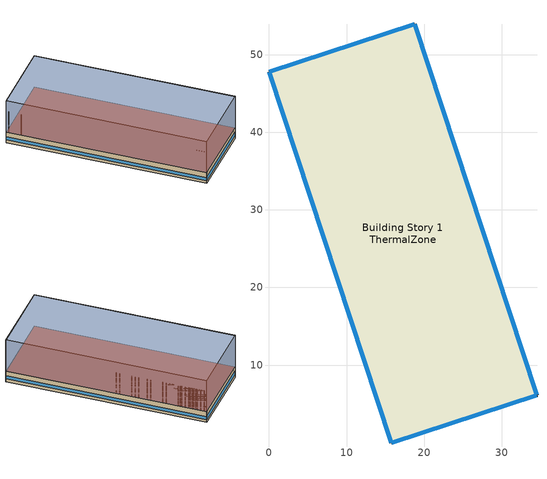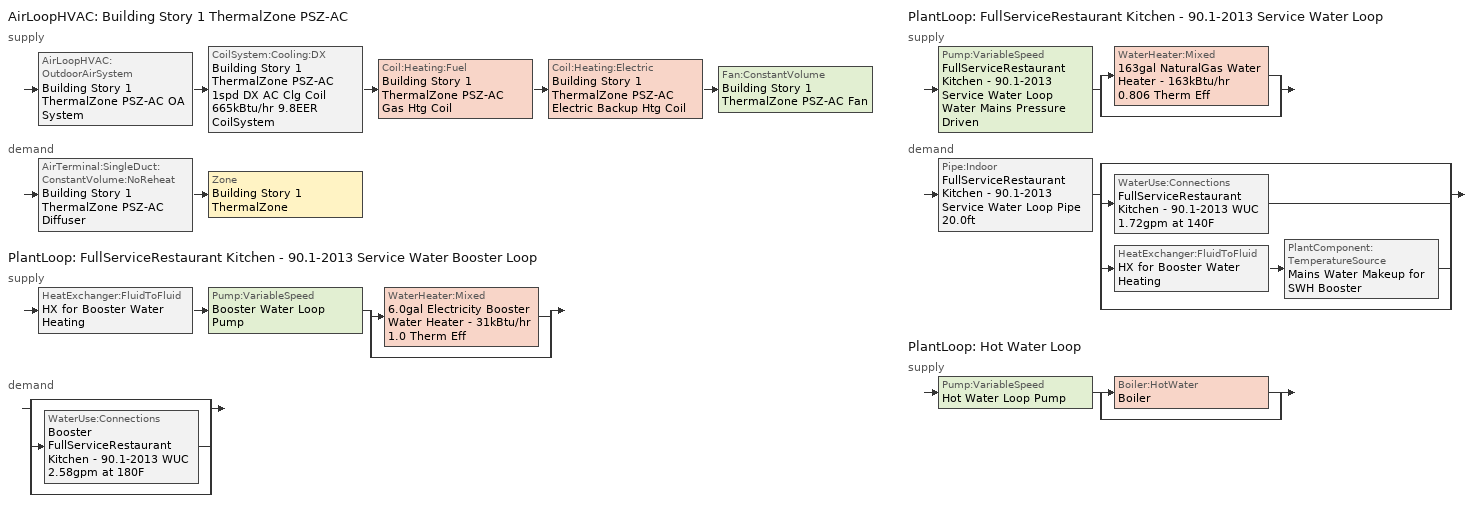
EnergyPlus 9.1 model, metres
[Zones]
Building Story 1 ThermalZone
 floor ground (Typical Insulated Carpeted 8in Slab Floor): 34.51,6.14 15.76,0 0,47.76 18.76,53.9 z0
 wall outside (Typical Insulated Steel Framed Exterior Wall R-20.41): 15.76,0 34.51,6.14 18.76,53.9 0,47.76 15.76,0 z0:3
 window (U 0.48 SHGC 0.40 Dbl Ref-D Clr 6mm/13mm): 15.78,0.01 34.49,6.13 / 0.01,47.73 15.75,0.02 / 18.73,53.89 0.02,47.77 / 34.5,6.17 18.76,53.88 z0.76:1.66
 roof outside (Typical Wood Joist Attic Floor R-47.62): 18.76,53.9 0,47.76 15.76,0 34.51,6.14 z3
shading: 15.76,0 34.51,6.14 / 34.51,6.14 18.76,53.9 / 18.76,53.9 0,47.76 / 0,47.76 15.76,0 z0:12; 0,47.76 15.76,0 / 18.76,53.9 0,47.76 / 34.51,6.14 18.76,53.9 / 15.76,0 34.51,6.14 / 15.76,0 34.51,6.14 / 18.76,53.9 0,47.76 / 34.51,6.14 18.76,53.9 / 0,47.76 15.76,0 / 15.76,0 34.51,6.14 / 34.51,6.14 18.76,53.9 / 18.76,53.9 0,47.76 / 0,47.76 15.76,0 z0:9; 15.76,0 34.51,6.14 / 34.51,6.14 18.76,53.9 / 18.76,53.9 0,47.76 / 0,47.76 15.76,0 z0:3; 18.76,53.9 0,47.76 15.76,0 34.51,6.14 z12; 34.51,6.14 15.76,0 0,47.76 18.76,53.9 z0; 34.51,6.14 15.76,0 0,47.76 18.76,53.9 z0; 18.76,53.9 0,47.76 15.76,0 34.51,6.14 z9; 34.51,6.14 15.76,0 0,47.76 18.76,53.9 z0; 18.76,53.9 0,47.76 15.76,0 34.51,6.14 z9; 34.51,6.14 15.76,0 0,47.76 18.76,53.9 z0; 18.76,53.9 0,47.76 15.76,0 34.51,6.14 z3; 34.51,6.14 15.76,0 0,47.76 18.76,53.9 z0; 18.76,53.9 0,47.76 15.76,0 34.51,6.14 z9
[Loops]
AirLoopHVAC 'Building Story 1 ThermalZone PSZ-AC'
 supply: AirLoopHVAC:OutdoorAirSystem 'Building Story 1 ThermalZone PSZ-AC OA System' > CoilSystem:Cooling:DX 'Building Story 1 ThermalZone PSZ-AC 1spd DX AC Clg Coil 665kBtu/hr 9.8EER CoilSystem' > Coil:Heating:Fuel 'Building Story 1 ThermalZone PSZ-AC Gas Htg Coil' > Coil:Heating:Electric 'Building Story 1 ThermalZone PSZ-AC Electric Backup Htg Coil' > Fan:ConstantVolume 'Building Story 1 ThermalZone PSZ-AC Fan'
 demand: AirTerminal:SingleDuct:ConstantVolume:NoReheat 'Building Story 1 ThermalZone PSZ-AC Diffuser' > Zone 'Building Story 1 ThermalZone'
PlantLoop 'FullServiceRestaurant Kitchen - 90.1-2013 Service Water Booster Loop'
 supply: HeatExchanger:FluidToFluid 'HX for Booster Water Heating' > Pump:VariableSpeed 'Booster Water Loop Pump' > split
  | WaterHeater:Mixed '6.0gal Electricity Booster Water Heater - 31kBtu/hr 1.0 Therm Eff'
  | bypass
 demand: split
  | bypass
  | WaterUse:Connections 'Booster FullServiceRestaurant Kitchen - 90.1-2013 WUC 2.58gpm at 180F'
  | bypass
PlantLoop 'FullServiceRestaurant Kitchen - 90.1-2013 Service Water Loop'
 supply: Pump:VariableSpeed 'FullServiceRestaurant Kitchen - 90.1-2013 Service Water Loop Water Mains Pressure Driven' > split
  | WaterHeater:Mixed '163gal NaturalGas Water Heater - 163kBtu/hr 0.806 Therm Eff'
  | bypass
 demand: Pipe:Indoor 'FullServiceRestaurant Kitchen - 90.1-2013 Service Water Loop Pipe 20.0ft' > split
  | bypass
  | WaterUse:Connections 'FullServiceRestaurant Kitchen - 90.1-2013 WUC 1.72gpm at 140F'
  | HeatExchanger:FluidToFluid 'HX for Booster Water Heating' > PlantComponent:TemperatureSource 'Mains Water Makeup for SWH Booster'
  | bypass
PlantLoop 'Hot Water Loop'
 supply: Pump:VariableSpeed 'Hot Water Loop Pump' > split
  | Boiler:HotWater 'Boiler'
  | bypass
[Building]
Restaurant 15: Terrain=City
[Site:Location]
Buffalo Niagara Intl Ap_NY_USA: Latitude {deg}=42.814; Longitude {deg}=-78.8487; Time Zone {hr}=-5; Elevation {m}=215
[Site:GroundTemperature:BuildingSurface]
20.26, 20.16, 20.19, 20.28, 20.39, 22.7, 23.12, 23.23, 23.27, 20.97, 20.62, 20.41
[Site:WaterMainsTemperature]
Calculation Method=Correlation; Annual Average Outdoor Air Temperature {C}=8.96667; Maximum Difference In Monthly Average Outdoor Air Temperatures {deltaC}=26.2
[SizingPeriod:DesignDay] Day of Month=21; Dry-Bulb Temperature Range Modifier Type=DefaultMultipliers; Humidity Condition Type=Wetbulb; Barometric Pressure {Pa}=98769; Rain Indicator=No; Snow Indicator=No; Daylight Saving Time Indicator=No
Name | Month | Day Type | Maximum Dry-Bulb Temperature {C} | Daily Dry-Bulb Temperature Range {deltaC} | Wetbulb or DewPoint at Maximum Dry-Bulb {C} | Wind Speed {m/s} | Wind Direction {deg} | Solar Model Indicator | ASHRAE Clear Sky Optical Depth for Beam Irradiance (taub) | ASHRAE Clear Sky Optical Depth for Diffuse Irradiance (taud) | Sky Clearness
Buffalo Niagara Intl Ap Ann Clg .4% Condns DB=>MWB 1 | 7 | SummerDesignDay | 30.3 | 9.3 | 21.8 | 5.7 | 240 | ASHRAETau | 0.462 | 2.001
Buffalo Niagara Intl Ap Ann Clg .4% Condns WB=>MDB 1 | 7 | SummerDesignDay | 27.8 | 9.3 | 23.8 | 5.7 | 240 | ASHRAETau | 0.462 | 2.001
Buffalo Niagara Intl Ap Ann Htg 99.6% Condns DB 1 | 1 | WinterDesignDay | -16.3 | 0 | -16.3 | 5.1 | 270 | ASHRAEClearSky |  |  | 0
[Material] Thermal Absorptance=0.9; Solar Absorptance=0.7; Visible Absorptance=0.7
Name | Roughness | Thickness {m} | Conductivity {W/m-K} | Density {kg/m3} | Specific Heat {J/kg-K}
25mm Stucco | Smooth | 0.0254 | 0.72 | 1856 | 840
5/8 in. Gypsum Board | MediumSmooth | 0.0159 | 0.16 | 800 | 1090
8 in. Normalweight Concrete Floor | MediumRough | 0.2032 | 2.31 | 2322 | 832
Copper pipe 0.75in type L | Smooth | 0.001143 | 386 | 8906.27 | 385.1856
Std Wood 6inch 1; Std Wood 6inch 2 | MediumSmooth | 0.15 | 0.12 | 540 | 1210
[Material:NoMass] Roughness=Smooth; Thermal Absorptance=0.9; Solar Absorptance=0.7
Name | Thermal Resistance {m2-K/W} | Visible Absorptance
Typical Carpet Pad | 0.21648 | 0.8
Typical Insulation R-18.23 | 3.21036 | 0.7
Typical Insulation R-45.98 | 8.09839 | 0.7
[WindowMaterial:Gas]
AIR 13MM: Gas Type=Air; Thickness {m}=0.0127
[WindowMaterial:Glazing] Optical Data Type=SpectralAverage; Thickness {m}=0.006; Infrared Transmittance at Normal Incidence=0; Front Side Infrared Hemispherical Emissivity=0.84; Conductivity {W/m-K}=0.9; Dirt Correction Factor for Solar and Visible Transmittance=1; Solar Diffusing=No
Name | Solar Transmittance at Normal Incidence | Front Side Solar Reflectance at Normal Incidence | Back Side Solar Reflectance at Normal Incidence | Visible Transmittance at Normal Incidence | Front Side Visible Reflectance at Normal Incidence | Back Side Visible Reflectance at Normal Incidence | Back Side Infrared Hemispherical Emissivity
CLEAR 6MM | 0.775 | 0.071 | 0.071 | 0.881 | 0.08 | 0.08 | 0.84
REF D CLEAR 6MM | 0.429 | 0.308 | 0.379 | 0.334 | 0.453 | 0.505 | 0.82
[Construction]
InteriorFurnishings 1: Std Wood 6inch 1
InteriorFurnishings 2: Std Wood 6inch 2
Typical Insulated Carpeted 8in Slab Floor: 8 in. Normalweight Concrete Floor, Typical Carpet Pad
Typical Insulated Steel Framed Exterior Wall R-20.41: 25mm Stucco, 5/8 in. Gypsum Board, Typical Insulation R-18.23, 5/8 in. Gypsum Board
Typical Wood Joist Attic Floor R-47.62: 5/8 in. Gypsum Board, Typical Insulation R-45.98
U 0.48 SHGC 0.40 Dbl Ref-D Clr 6mm/13mm: REF D CLEAR 6MM, AIR 13MM, CLEAR 6MM
Uninsulated copper pipe 0.75in type L: Copper pipe 0.75in type L
[Zone]
Building Story 1 ThermalZone
[InternalMass] Zone=Building Story 1 ThermalZone
Name | Construction | Surface Area {m2}
Building Story 1 Space Mass | InteriorFurnishings 2 | 1985.06
Building Story 1 Space FullServiceRestaurant Dining A  - Story Ground Mass; Building Story 1 Space FullServiceRestaurant Dining C  - Story Ground Mass | InteriorFurnishings 1 | 167.65
Building Story 1 Space FullServiceRestaurant Dining A end_a - Story Ground Mass; Building Story 1 Space FullServiceRestaurant Dining C end_a - Story Ground Mass; Building Story 1 Space FullServiceRestaurant Kitchen A end_b - Story Ground Mass; Building Story 1 Space FullServiceRestaurant Kitchen C end_b - Story Ground Mass | InteriorFurnishings 1 | 41.7848
Building Story 1 Space FullServiceRestaurant Dining B  - Story Ground Mass | InteriorFurnishings 1 | 820.231
Building Story 1 Space FullServiceRestaurant Dining B end_a - Story Ground Mass; Building Story 1 Space FullServiceRestaurant Kitchen B end_b - Story Ground Mass | InteriorFurnishings 1 | 204.433
Building Story 1 Space FullServiceRestaurant Kitchen A  - Story Ground Mass; Building Story 1 Space FullServiceRestaurant Kitchen C  - Story Ground Mass | InteriorFurnishings 1 | 36.7822
Building Story 1 Space FullServiceRestaurant Kitchen B  - Story Ground Mass | InteriorFurnishings 1 | 179.957
[Daylighting:Controls]
Building Story 1 ThermalZone DaylightingControls: Zone=Building Story 1 ThermalZone; Lighting Control Type=Stepped; Minimum Input Power Fraction for Continuous or ContinuousOff Dimming Control=0.3; Minimum Light Output Fraction for Continuous or ContinuousOff Dimming Control=0.2; Number of Stepped Control Steps=3; Probability Lighting will be Reset When Needed in Manual Stepped Control=1; Glare Calculation Daylighting Reference Point=Building Story 1 Space Daylt Sensor 1; Glare Calculation Azimuth Angle of View Direction Clockwise from Zone y-Axis {deg}=-0; Maximum Allowable Discomfort Glare Index=22; Daylighting Reference Point Name 1=Building Story 1 Space Daylt Sensor 1; Fraction of Zone Controlled by Reference Point 1=0.224; Illuminance Setpoint at Reference Point 1 {lux}=300; Daylighting Reference Point Name 2=Building Story 1 Space Daylt Sensor 2; Fraction of Zone Controlled by Reference Point 2=0.579; Illuminance Setpoint at Reference Point 2 {lux}=300
[ZoneControl:Thermostat]
Building Story 1 ThermalZone Thermostat: Zone or ZoneList=Building Story 1 ThermalZone; Control Type Schedule=Building Story 1 ThermalZone Thermostat Schedule; Control Object Type 1=ThermostatSetpoint:DualSetpoint; Control Name 1=Story Ground Blended Space Type Thermostat
[ThermostatSetpoint:DualSetpoint]
Story Ground Blended Space Type Thermostat: Heating Setpoint Temperature Schedule=RestaurantSitDown HTGSETP_SCH_NO_OPTIMUM; Cooling Setpoint Temperature Schedule=RestaurantSitDown CLGSETP_SCH_NO_OPTIMUM
[AirTerminal:SingleDuct:ConstantVolume:NoReheat]
Building Story 1 ThermalZone PSZ-AC Diffuser: Availability Schedule=Always On Discrete; Maximum Air Flow Rate {m3/s}=AutoSize
[Zone equipment]
Building Story 1 ThermalZone: Building Story 1 ThermalZone PSZ-AC Diffuser
[Sizing:Zone]
Building Story 1 ThermalZone: Zone Cooling Design Supply Air Temperature Input Method=SupplyAirTemperature; Zone Cooling Design Supply Air Temperature {C}=12.7778; Zone Cooling Design Supply Air Temperature Difference {deltaC}=11.11; Zone Heating Design Supply Air Temperature Input Method=SupplyAirTemperature; Zone Heating Design Supply Air Temperature {C}=50; Zone Heating Design Supply Air Temperature Difference {deltaC}=11.11; Zone Cooling Design Supply Air Humidity Ratio {kgWater/kgDryAir}=0.0085; Zone Heating Design Supply Air Humidity Ratio {kgWater/kgDryAir}=0.008; Design Specification Outdoor Air Object=Blended OA; Cooling Design Air Flow Method=DesignDay; Cooling Design Air Flow Rate {m3/s}=0; Cooling Minimum Air Flow per Zone Floor Area {m3/s-m2}=0.000762; Cooling Minimum Air Flow {m3/s}=0; Cooling Minimum Air Flow Fraction=0; Heating Design Air Flow Method=DesignDay; Heating Design Air Flow Rate {m3/s}=0; Heating Maximum Air Flow per Zone Floor Area {m3/s-m2}=0.002032; Heating Maximum Air Flow {m3/s}=0.141576; Heating Maximum Air Flow Fraction=0.3; Design Specification Zone Air Distribution Object=Building Story 1 ThermalZone Design Spec Zone Air Dist; Account for Dedicated Outdoor Air System=No
[DesignSpecification:ZoneAirDistribution]
Building Story 1 ThermalZone Design Spec Zone Air Dist: Zone Air Distribution Effectiveness in Cooling Mode=1; Zone Air Distribution Effectiveness in Heating Mode=1
[Controller:MechanicalVentilation]
Controller Mechanical Ventilation 1: Availability Schedule=Building Story 1 ThermalZone PSZ-AC Occ Sch; Demand Controlled Ventilation=Yes; System Outdoor Air Method=ZoneSum; Zone Name 1=Building Story 1 ThermalZone; Design Specification Outdoor Air Object Name 1=Blended OA; Design Specification Zone Air Distribution Object Name 1=Building Story 1 ThermalZone Design Spec Zone Air Dist
[DesignSpecification:OutdoorAir]
Blended OA: Outdoor Air Method=Sum; Outdoor Air Flow per Person {m3/s-person}=0; Outdoor Air Flow per Zone Floor Area {m3/s-m2}=0.00290581; Outdoor Air Flow per Zone {m3/s}=0; Outdoor Air Flow Air Changes per Hour {1/hr}=0
[AirLoopHVAC]
Building Story 1 ThermalZone PSZ-AC: Design Supply Air Flow Rate {m3/s}=AutoSize
[Sizing:System]
Building Story 1 ThermalZone PSZ-AC: Type of Load to Size On=Sensible; Design Outdoor Air Flow Rate {m3/s}=Autosize; Central Heating Maximum System Air Flow Ratio=1; Preheat Design Temperature {C}=7.22222; Preheat Design Humidity Ratio {kgWater/kgDryAir}=0.008; Precool Design Temperature {C}=12.7778; Precool Design Humidity Ratio {kgWater/kgDryAir}=0.008; Central Cooling Design Supply Air Temperature {C}=12.7778; Central Heating Design Supply Air Temperature {C}=50; Type of Zone Sum to Use=Coincident; 100% Outdoor Air in Cooling=No; 100% Outdoor Air in Heating=No; Central Cooling Design Supply Air Humidity Ratio {kgWater/kgDryAir}=0.0085; Central Heating Design Supply Air Humidity Ratio {kgWater/kgDryAir}=0.008; Cooling Supply Air Flow Rate Method=DesignDay; Cooling Supply Air Flow Rate {m3/s}=0; Cooling Supply Air Flow Rate Per Floor Area {m3/s-m2}=0.00996765; Cooling Fraction of Autosized Cooling Supply Air Flow Rate=1; Cooling Supply Air Flow Rate Per Unit Cooling Capacity {m3/s-W}=3.94755e-05; Heating Supply Air Flow Rate Method=DesignDay; Heating Supply Air Flow Rate {m3/s}=0; Heating Supply Air Flow Rate Per Floor Area {m3/s-m2}=0.00996765; Heating Fraction of Autosized Heating Supply Air Flow Rate=1; Heating Fraction of Autosized Cooling Supply Air Flow Rate=1; Heating Supply Air Flow Rate Per Unit Heating Capacity {m3/s-W}=3.15882e-05; System Outdoor Air Method=ZoneSum; Zone Maximum Outdoor Air Fraction=1; Cooling Design Capacity Method=CoolingDesignCapacity; Cooling Design Capacity {W}=Autosize; Cooling Design Capacity Per Floor Area {W/m2}=234.7; Fraction of Autosized Cooling Design Capacity=1; Heating Design Capacity Method=HeatingDesignCapacity; Heating Design Capacity {W}=Autosize; Heating Design Capacity Per Floor Area {W/m2}=157; Fraction of Autosized Heating Design Capacity=1; Central Cooling Capacity Control Method=OnOff
[AvailabilityManager:NightCycle]
Availability Manager Night Cycle 1: Applicability Schedule=Always On Discrete; Fan Schedule=Building Story 1 ThermalZone PSZ-AC Occ Sch; Control Type=CycleOnAny; Thermostat Tolerance {deltaC}=1; Cycling Run Time Control Type=FixedRunTime; Cycling Run Time {s}=1800
[Controller:OutdoorAir]
Building Story 1 ThermalZone PSZ-AC OA System Controller: Minimum Outdoor Air Flow Rate {m3/s}=0; Maximum Outdoor Air Flow Rate {m3/s}=Autosize; Economizer Control Type=NoEconomizer; Economizer Control Action Type=ModulateFlow; Economizer Maximum Limit Dry-Bulb Temperature {C}=28; Economizer Maximum Limit Enthalpy {J/kg}=64000; Lockout Type=NoLockout; Minimum Limit Type=FixedMinimum; Minimum Outdoor Air Schedule=Building Story 1 ThermalZone PSZ-AC Occ Sch; Mechanical Ventilation Controller=Controller Mechanical Ventilation 1; High Humidity Control=No; Control High Indoor Humidity Based on Outdoor Humidity Ratio=Yes; Heat Recovery Bypass Control Type=BypassWhenWithinEconomizerLimits
[AvailabilityManager:Scheduled]
Building Story 1 ThermalZone PSZ-AC OA System Availability Manager: Schedule=Always On Discrete
[SetpointManager:MixedAir] Control Variable=Temperature
Name | Setpoint Node or NodeList
Building Story 1 ThermalZone PSZ-AC Mixed Air Node OS Default SPM | Building Story 1 ThermalZone PSZ-AC Mixed Air Node
Building Story 1 ThermalZone PSZ-AC 1spd DX AC Clg Coil Outlet Air Node OS Default SPM | Building Story 1 ThermalZone PSZ-AC 1spd DX AC Clg Coil Outlet Air Node
Building Story 1 ThermalZone PSZ-AC Gas Htg Coil Outlet Air Node OS Default SPM | Building Story 1 ThermalZone PSZ-AC Gas Htg Coil Outlet Air Node
Building Story 1 ThermalZone PSZ-AC Electric Backup Htg Coil Outlet Air Node OS Default SPM | Building Story 1 ThermalZone PSZ-AC Electric Backup Htg Coil Outlet Air Node
[CoilSystem:Cooling:DX]
Building Story 1 ThermalZone PSZ-AC 1spd DX AC Clg Coil 665kBtu/hr 9.8EER CoilSystem: Availability Schedule=Always On Discrete; Cooling Coil=Building Story 1 ThermalZone PSZ-AC 1spd DX AC Clg Coil 665kBtu/hr 9.8EER
[Coil:Cooling:DX:SingleSpeed]
Building Story 1 ThermalZone PSZ-AC 1spd DX AC Clg Coil 665kBtu/hr 9.8EER: Availability Schedule=Always On Discrete; Gross Rated Total Cooling Capacity {W}=Autosize; Gross Rated Sensible Heat Ratio=Autosize; Gross Rated Cooling COP {W/W}=3.39929; Rated Air Flow Rate {m3/s}=Autosize; Rated Evaporator Fan Power Per Volume Flow Rate {W/(m3/s)}=773.3; Total Cooling Capacity Function of Temperature Curve=PSZ-AC_Unitary_PackagecoolCapFT; Total Cooling Capacity Function of Flow Fraction Curve=PSZ-AC_Unitary_PackagecoolFFF; Energy Input Ratio Function of Temperature Curve=PSZ-AC DX Unitary Package EIRFT; Energy Input Ratio Function of Flow Fraction Curve=PSZ-AC_Unitary_PackagecoolEIRFFF; Part Load Fraction Correlation Curve=PSZ-AC_Unitary_PackagecoolPLR; Condenser Type=AirCooled; Evaporative Condenser Effectiveness=0; Evaporative Condenser Air Flow Rate {m3/s}=Autosize; Evaporative Condenser Pump Rated Power Consumption {W}=Autosize; Crankcase Heater Capacity {W}=0; Maximum Outdoor Dry-Bulb Temperature for Crankcase Heater Operation {C}=0; Basin Heater Capacity {W/K}=0; Basin Heater Setpoint Temperature {C}=10
[Coil:Heating:Fuel]
Building Story 1 ThermalZone PSZ-AC Gas Htg Coil: Availability Schedule=Always On Discrete; Fuel Type=NaturalGas; Burner Efficiency=0.8; Nominal Capacity {W}=AutoSize; Parasitic Electric Load {W}=0; Parasitic Fuel Load {W}=0
[Coil:Heating:Electric]
Building Story 1 ThermalZone PSZ-AC Electric Backup Htg Coil: Availability Schedule=Always On Discrete; Efficiency=1; Nominal Capacity {W}=Autosize
[Fan:ConstantVolume]
Building Story 1 ThermalZone PSZ-AC Fan: Availability Schedule=Building Story 1 ThermalZone PSZ-AC Occ Sch; Fan Total Efficiency=0.6045; Pressure Rise {Pa}=1018.77; Maximum Flow Rate {m3/s}=AutoSize; Motor Efficiency=0.93; Motor In Airstream Fraction=1
[SetpointManager:SingleZone:Reheat]
Building Story 1 ThermalZone Setpoint Manager SZ Reheat: Control Variable=Temperature; Minimum Supply Air Temperature {C}=12.7778; Maximum Supply Air Temperature {C}=50; Control Zone=Building Story 1 ThermalZone; Setpoint Node or NodeList=Building Story 1 ThermalZone PSZ-AC Supply Outlet Node
[PlantLoop] Fluid Type=Water; Maximum Loop Flow Rate {m3/s}=Autosize; Minimum Loop Flow Rate {m3/s}=0; Plant Loop Volume {m3}=Autocalculate; Load Distribution Scheme=Optimal; Plant Loop Demand Calculation Scheme=SingleSetpoint
Name | Plant Equipment Operation Scheme | Maximum Loop Temperature {C} | Minimum Loop Temperature {C}
FullServiceRestaurant Kitchen - 90.1-2013 Service Water Booster Loop | FullServiceRestaurant Kitchen - 90.1-2013 Service Water Booster Loop Operation Schemes | 100 | 0
FullServiceRestaurant Kitchen - 90.1-2013 Service Water Loop | FullServiceRestaurant Kitchen - 90.1-2013 Service Water Loop Operation Schemes | 60 | 10
Hot Water Loop | Hot Water Loop Operation Schemes | 100 | 10
[Sizing:Plant] Loop Type=Heating; Sizing Option=NonCoincident; Zone Timesteps in Averaging Window=1; Coincident Sizing Factor Mode=None
Name | Design Loop Exit Temperature {C} | Loop Design Temperature Difference {deltaC}
FullServiceRestaurant Kitchen - 90.1-2013 Service Water Booster Loop | 82.2222 | 5
FullServiceRestaurant Kitchen - 90.1-2013 Service Water Loop | 60 | 5
Hot Water Loop | 82.2222 | 11.1111
[HeatExchanger:FluidToFluid]
HX for Booster Water Heating: Loop Demand Side Design Flow Rate {m3/s}=Autosize; Loop Supply Side Design Flow Rate {m3/s}=Autosize; Heat Exchange Model Type=Ideal; Heat Exchanger U-Factor Times Area Value {W/K}=Autosize; Control Type=UncontrolledOn; Minimum Temperature Difference to Activate Heat Exchanger {deltaC}=0.01; Heat Transfer Metering End Use Type=LoopToLoop; Component Override Cooling Control Temperature Mode=Loop; Sizing Factor=1; Operation Minimum Temperature Limit {C}=0; Operation Maximum Temperature Limit {C}=100
[Pump:VariableSpeed] Design Maximum Flow Rate {m3/s}=Autosize; Fraction of Motor Inefficiencies to Fluid Stream=0; Coefficient 1 of the Part Load Performance Curve=0; Coefficient 2 of the Part Load Performance Curve=1; Coefficient 3 of the Part Load Performance Curve=0; Coefficient 4 of the Part Load Performance Curve=0; Design Minimum Flow Rate {m3/s}=0; Skin Loss Radiative Fraction=0.5; Design Power Sizing Method=PowerPerFlowPerPressure; Design Electric Power per Unit Flow Rate {W/(m3/s)}=348701.1; Design Shaft Power per Unit Flow Rate per Unit Head=1.28205; Design Minimum Flow Rate Fraction=0
Name | Design Pump Head {Pa} | Design Power Consumption {W} | Motor Efficiency | Pump Control Type
Booster Water Loop Pump | 0 | 0 | 1 | Continuous
FullServiceRestaurant Kitchen - 90.1-2013 Service Water Loop Water Mains Pressure Driven | 0.001 | Autosize | 0.7 | Continuous
Hot Water Loop Pump | 179344 | Autosize | 1 | Intermittent
[WaterHeater:Mixed] Deadband Temperature Difference {deltaC}=2; Heater Control Type=Cycle; Heater Ignition Minimum Flow Rate {m3/s}=0; Heater Ignition Delay {s}=0; Off Cycle Parasitic Fuel Consumption Rate {W}=0; Off Cycle Parasitic Heat Fraction to Tank=0; On Cycle Parasitic Fuel Consumption Rate {W}=0; On Cycle Parasitic Heat Fraction to Tank=0; Ambient Temperature Indicator=Schedule; Off Cycle Loss Fraction to Zone=1; On Cycle Loss Fraction to Zone=1; Use Side Effectiveness=1; Source Side Effectiveness=1; Use Side Design Flow Rate {m3/s}=Autosize; Source Side Design Flow Rate {m3/s}=Autosize; Indirect Water Heating Recovery Time {hr}=1.5; Source Side Flow Control Mode=IndirectHeatPrimarySetpoint
Name | Tank Volume {m3} | Setpoint Temperature Schedule | Maximum Temperature Limit {C} | Heater Maximum Capacity {W} | Heater Fuel Type | Heater Thermal Efficiency | Off Cycle Parasitic Fuel Type | On Cycle Parasitic Fuel Type | Ambient Temperature Schedule | Off Cycle Loss Coefficient to Ambient Temperature {W/K} | On Cycle Loss Coefficient to Ambient Temperature {W/K}
6.0gal Electricity Booster Water Heater - 31kBtu/hr 1.0 Therm Eff | 0.0227125 | Service Water Booster Temp - 180.00000000000006F | 82.2222 | 9159.4 | Electricity | 1 | Electricity | Electricity | Water Heater Ambient Temp Schedule - 71.6 | 1.05486 | 1.05486
163gal NaturalGas Water Heater - 163kBtu/hr 0.806 Therm Eff | 0.616178 | Service Water Loop Temp - 140F | 60 | 47705.2 | NaturalGas | 0.805898 | NaturalGas | NaturalGas | Water Heater Ambient Temp Schedule - 71.6f | 9.04406 | 9.04406
[SetpointManager:Scheduled] Control Variable=Temperature
Name | Schedule | Setpoint Node or NodeList
Hot water booster setpoint manager | Service Water Booster Temp - 180.00000000000006F | FullServiceRestaurant Kitchen - 90.1-2013 Service Water Booster Loop Supply Outlet Node
Service hot water setpoint manager | Service Water Loop Temp - 140F | FullServiceRestaurant Kitchen - 90.1-2013 Service Water Loop Supply Outlet Node
Hot Water Loop Setpoint Manager | Hot Water Loop Temp - 180F | Hot Water Loop Supply Outlet Node
[WaterUse:Connections]
Name | Water Use Equipment Name 1
Booster FullServiceRestaurant Kitchen - 90.1-2013 WUC 2.58gpm at 180F | Booster FullServiceRestaurant Kitchen - 90.1-2013 Service Water Use 2.58gpm at 180F
FullServiceRestaurant Kitchen - 90.1-2013 WUC 1.72gpm at 140F | FullServiceRestaurant Kitchen - 90.1-2013 Service Water Use 1.72gpm at 140F
[WaterUse:Equipment] Flow Rate Fraction Schedule=RestaurantSitDown BLDG_SWH_SCH; Sensible Fraction Schedule=Fraction Sensible - 0.2; Latent Fraction Schedule=Fraction Latent - 0.05
Name | Peak Flow Rate {m3/s} | Target Temperature Schedule
Booster FullServiceRestaurant Kitchen - 90.1-2013 Service Water Use 2.58gpm at 180F | 0.00016301 | Mixed Water At Faucet Temp - 180F
FullServiceRestaurant Kitchen - 90.1-2013 Service Water Use 1.72gpm at 140F | 0.000108673 | Mixed Water At Faucet Temp - 140F
[PlantEquipmentOperationSchemes] Control Scheme Object Type 1=PlantEquipmentOperation:HeatingLoad; Control Scheme Schedule Name 1=Always On Discrete
Name | Control Scheme Name 1
FullServiceRestaurant Kitchen - 90.1-2013 Service Water Booster Loop Operation Schemes | FullServiceRestaurant Kitchen - 90.1-2013 Service Water Booster Loop Heating Operation Scheme
FullServiceRestaurant Kitchen - 90.1-2013 Service Water Loop Operation Schemes | FullServiceRestaurant Kitchen - 90.1-2013 Service Water Loop Heating Operation Scheme
Hot Water Loop Operation Schemes | Hot Water Loop Heating Operation Scheme
[PlantEquipmentOperation:HeatingLoad] Load Range Lower Limit 1 {W}=0; Load Range Upper Limit 1 {W}=1000000000
Name | Range Equipment List Name 1
FullServiceRestaurant Kitchen - 90.1-2013 Service Water Booster Loop Heating Operation Scheme | FullServiceRestaurant Kitchen - 90.1-2013 Service Water Booster Loop Heating Equipment List
FullServiceRestaurant Kitchen - 90.1-2013 Service Water Loop Heating Operation Scheme | FullServiceRestaurant Kitchen - 90.1-2013 Service Water Loop Heating Equipment List
Hot Water Loop Heating Operation Scheme | Hot Water Loop Heating Equipment List
[PlantEquipmentList]
FullServiceRestaurant Kitchen - 90.1-2013 Service Water Booster Loop Heating Equipment List: HeatExchanger:FluidToFluid, HX for Booster Water Heating, WaterHeater:Mixed, 6.0gal Electricity Booster Water Heater - 31kBtu/hr 1.0 Therm Eff
FullServiceRestaurant Kitchen - 90.1-2013 Service Water Loop Heating Equipment List: WaterHeater:Mixed, 163gal NaturalGas Water Heater - 163kBtu/hr 0.806 Therm Eff
Hot Water Loop Heating Equipment List: Boiler:HotWater, Boiler
[Pipe:Indoor]
FullServiceRestaurant Kitchen - 90.1-2013 Service Water Loop Pipe 20.0ft: Construction=Uninsulated copper pipe 0.75in type L; Environment Type=Schedule; Ambient Temperature Schedule=FullServiceRestaurant Kitchen - 90.1-2013 Service Water Loop Piping Air Temp - 70F; Ambient Air Velocity Schedule=FullServiceRestaurant Kitchen - 90.1-2013 Service Water Loop Piping Air Velocity - 0.67mph; Pipe Inside Diameter {m}=0.019939; Pipe Length {m}=6.096
[PlantComponent:TemperatureSource]
Mains Water Makeup for SWH Booster: Design Volume Flow Rate {m3/s}=Autosize; Temperature Specification Type=Scheduled; Source Temperature {C}=8; Source Temperature Schedule=Mains Water Temperature
[Boiler:HotWater]
Boiler: Fuel Type=NaturalGas; Nominal Capacity {W}=Autosize; Nominal Thermal Efficiency=0.78; Efficiency Curve Temperature Evaluation Variable=LeavingBoiler; Design Water Flow Rate {m3/s}=Autosize; Minimum Part Load Ratio=0; Maximum Part Load Ratio=1.2; Optimum Part Load Ratio=1; Water Outlet Upper Temperature Limit {C}=95; Boiler Flow Mode=LeavingSetpointModulated; Parasitic Electric Load {W}=0; Sizing Factor=1
[Exterior:Lights] Control Option=AstronomicalClock
Name | Schedule | Design Level {W}
Building Facades | Schedule Ruleset 1 | 620.326
Main Entries; Other Doors | Schedule Ruleset 2 | 256.536
Parking Areas and Drives | Schedule Ruleset 2 | 4329.04
[EnergyManagementSystem:Sensor] Output:Variable or Output:Meter Index Key=Environment
Name | Output:Variable or Output:Meter
Mains_Water_Temp_Sen | Site Mains Water Temperature
OAT | Site Outdoor Air Drybulb Temperature
[EnergyManagementSystem:Actuator] Actuated Component Control Type=Schedule Value
Name | Actuated Component Unique | Actuated Component Type
BuildingStory1ThermalZonePSZACClgSch0 | RestaurantSitDown CLGSETP_SCH_NO_OPTIMUM | Schedule:Year
BuildingStory1ThermalZonePSZACHtgSch0 | RestaurantSitDown HTGSETP_SCH_NO_OPTIMUM | Schedule:Year
Mains_Water_Temp_Act | Mains Water Temperature | Schedule:Constant
[EnergyManagementSystem:Program]
BuildingStory1ThermalZonePSZACOptimumStartProg0: IF DaylightSavings==0 && DayOfWeek>1 && Hour==5 && OAT<23.9 && OAT>1.7; SET BuildingStory1ThermalZonePSZACClgSch0 = 29.4; SET BuildingStory1ThermalZonePSZACHtgSch0 = 15.6; ELSEIF DaylightSavings==0 && DayOfWeek==1 && Hour==7 && OAT<23.9 && OAT>1.7; SET BuildingStory1ThermalZonePSZACClgSch0 = 29.4; SET BuildingStory1ThermalZonePSZACHtgSch0 = 15.6; ELSEIF DaylightSavings==1 && DayOfWeek>1 && Hour==4 && OAT<23.9 && OAT>1.7; SET BuildingStory1ThermalZonePSZACClgSch0 = 29.4; SET BuildingStory1ThermalZonePSZACHtgSch0 = 15.6; ELSEIF DaylightSavings==1 && DayOfWeek==1 && Hour==6 && OAT<23.9 && OAT>1.7; SET BuildingStory1ThermalZonePSZACClgSch0 = 29.4; SET BuildingStory1ThermalZonePSZACHtgSch0 = 15.6; ELSE; SET BuildingStory1ThermalZonePSZACClgSch0 = NULL; SET BuildingStory1ThermalZonePSZACHtgSch0 = NULL; ENDIF
Mains_Water_Prg: SET Mains_Water_Temp_Act = Mains_Water_Temp_Sen
[EnergyManagementSystem:ProgramCallingManager]
BuildingStory1ThermalZonePSZACOptimumStartCallingManager0: BeginTimestepBeforePredictor; BuildingStory1ThermalZonePSZACOptimumStartProg0
Mains_Water_Prg_Mgr: BeginTimestepBeforePredictor; Mains_Water_Prg
[Schedule:Compact]
Building Story 1 ThermalZone Thermostat Schedule: Through: 12/31, For: AllDays, Until: 24:00, 4
[Schedule:Day:Interval]
RestaurantSitDown HTGSETP_SCH_NO_OPTIMUM Default|Sat|Wkdy Day; RestaurantSitDown HTGSETP_SCH_NO_OPTIMUM Default: No, 04:00, 15.6, 24:00, 21
RestaurantSitDown HTGSETP_SCH_NO_OPTIMUM Summer Design Day: No, 24:00, 15.6
RestaurantSitDown HTGSETP_SCH_NO_OPTIMUM Winter Design Day: No, 24:00, 21
RestaurantSitDown CLGSETP_SCH_NO_OPTIMUM Default|Sat|Wkdy Day; RestaurantSitDown CLGSETP_SCH_NO_OPTIMUM Default: No, 04:00, 30, 24:00, 24
RestaurantSitDown CLGSETP_SCH_NO_OPTIMUM Summer Design Day: No, 05:00, 30, 06:00, 26, 24:00, 24
RestaurantSitDown CLGSETP_SCH_NO_OPTIMUM Winter Design Day: No, 24:00, 30
Building Story 1 ThermalZone PSZ-AC Occ Sch Default: No, 07:00, 0, 24:00, 1
Building Story 1 ThermalZone PSZ-AC Occ Sch Summer Design Day; Building Story 1 ThermalZone PSZ-AC Occ Sch Winter Design Day: No, 24:00, 1
Fraction Latent - 0.05 Default: No, 24:00, 0.05
Fraction Sensible - 0.2 Default: No, 24:00, 0.2
FullServiceRestaurant Kitchen - 90.1-2013 Service Water Loop Piping Air Temp - 70F Default: No, 24:00, 21.1111
FullServiceRestaurant Kitchen - 90.1-2013 Service Water Loop Piping Air Velocity - 0.67mph Default: No, 24:00, 0.3
Hot Water Loop Temp - 180F Default; Mixed Water At Faucet Temp - 180F Default; Service Water Booster Temp - 180.00000000000006F Default: No, 24:00, 82.2222
Mixed Water At Faucet Temp - 140F Default; Service Water Loop Temp - 140F Default: No, 24:00, 60
RestaurantSitDown BLDG_SWH_SCH Default: No, 01:00, 0.25, 06:00, 0, 10:00, 0.15, 12:00, 0.5, 14:00, 0.4, 17:00, 0.3, 18:00, 0.4, 20:00, 0.5, 21:00, 0.4, 22:00, 0.5, 23:00, 0.4, 24:00, 0.2
RestaurantSitDown BLDG_SWH_SCH SmrDsn|Wkdy Day; RestaurantSitDown BLDG_SWH_SCH Summer Design Day: No, 01:00, 0.2, 06:00, 0, 07:00, 0.15, 08:00, 0.6, 09:00, 0.55, 10:00, 0.45, 11:00, 0.4, 12:00, 0.45, 13:00, 0.4, 14:00, 0.35, 17:00, 0.3, 18:00, 0.4, 19:00, 0.55, 20:00, 0.6, 21:00, 0.5, 22:00, 0.55, 23:00, 0.45, 24:00, 0.25
RestaurantSitDown BLDG_SWH_SCH Winter Design Day; RestaurantSitDown BLDG_SWH_SCH WntrDsn|Sat Day: No, 01:00, 0.2, 06:00, 0, 09:00, 0.15, 10:00, 0.5, 11:00, 0.45, 13:00, 0.5, 14:00, 0.45, 16:00, 0.4, 17:00, 0.35, 18:00, 0.4, 20:00, 0.55, 21:00, 0.5, 22:00, 0.55, 23:00, 0.4, 24:00, 0.3
Schedule Day 15: No, 06:00, 0, 24:00, 1
Schedule Day 16: No, 06:00, 0.7, 24:00, 1
Water Heater Ambient Temp Schedule - 71.6 Default; Water Heater Ambient Temp Schedule - 71.6f Default: No, 24:00, 22
[Schedule:Week:Daily]
RestaurantSitDown HTGSETP_SCH_NO_OPTIMUM Week Rule - Jan1-Jan5: RestaurantSitDown HTGSETP_SCH_NO_OPTIMUM Default, RestaurantSitDown HTGSETP_SCH_NO_OPTIMUM Default, RestaurantSitDown HTGSETP_SCH_NO_OPTIMUM Default|Sat|Wkdy Day, RestaurantSitDown HTGSETP_SCH_NO_OPTIMUM Default|Sat|Wkdy Day, RestaurantSitDown HTGSETP_SCH_NO_OPTIMUM Default|Sat|Wkdy Day, RestaurantSitDown HTGSETP_SCH_NO_OPTIMUM Default|Sat|Wkdy Day, RestaurantSitDown HTGSETP_SCH_NO_OPTIMUM Default|Sat|Wkdy Day, RestaurantSitDown HTGSETP_SCH_NO_OPTIMUM Default, RestaurantSitDown HTGSETP_SCH_NO_OPTIMUM Summer Design Day, RestaurantSitDown HTGSETP_SCH_NO_OPTIMUM Winter Design Day, RestaurantSitDown HTGSETP_SCH_NO_OPTIMUM Default, RestaurantSitDown HTGSETP_SCH_NO_OPTIMUM Default
RestaurantSitDown HTGSETP_SCH_NO_OPTIMUM Week Rule - Jan6-Dec31: RestaurantSitDown HTGSETP_SCH_NO_OPTIMUM Default, RestaurantSitDown HTGSETP_SCH_NO_OPTIMUM Default|Sat|Wkdy Day, RestaurantSitDown HTGSETP_SCH_NO_OPTIMUM Default|Sat|Wkdy Day, RestaurantSitDown HTGSETP_SCH_NO_OPTIMUM Default|Sat|Wkdy Day, RestaurantSitDown HTGSETP_SCH_NO_OPTIMUM Default|Sat|Wkdy Day, RestaurantSitDown HTGSETP_SCH_NO_OPTIMUM Default|Sat|Wkdy Day, RestaurantSitDown HTGSETP_SCH_NO_OPTIMUM Default|Sat|Wkdy Day, RestaurantSitDown HTGSETP_SCH_NO_OPTIMUM Default, RestaurantSitDown HTGSETP_SCH_NO_OPTIMUM Summer Design Day, RestaurantSitDown HTGSETP_SCH_NO_OPTIMUM Winter Design Day, RestaurantSitDown HTGSETP_SCH_NO_OPTIMUM Default, RestaurantSitDown HTGSETP_SCH_NO_OPTIMUM Default
RestaurantSitDown CLGSETP_SCH_NO_OPTIMUM Week Rule - Jan1-Jan5: RestaurantSitDown CLGSETP_SCH_NO_OPTIMUM Default, RestaurantSitDown CLGSETP_SCH_NO_OPTIMUM Default, RestaurantSitDown CLGSETP_SCH_NO_OPTIMUM Default|Sat|Wkdy Day, RestaurantSitDown CLGSETP_SCH_NO_OPTIMUM Default|Sat|Wkdy Day, RestaurantSitDown CLGSETP_SCH_NO_OPTIMUM Default|Sat|Wkdy Day, RestaurantSitDown CLGSETP_SCH_NO_OPTIMUM Default|Sat|Wkdy Day, RestaurantSitDown CLGSETP_SCH_NO_OPTIMUM Default|Sat|Wkdy Day, RestaurantSitDown CLGSETP_SCH_NO_OPTIMUM Default, RestaurantSitDown CLGSETP_SCH_NO_OPTIMUM Summer Design Day, RestaurantSitDown CLGSETP_SCH_NO_OPTIMUM Winter Design Day, RestaurantSitDown CLGSETP_SCH_NO_OPTIMUM Default, RestaurantSitDown CLGSETP_SCH_NO_OPTIMUM Default
RestaurantSitDown CLGSETP_SCH_NO_OPTIMUM Week Rule - Jan6-Dec31: RestaurantSitDown CLGSETP_SCH_NO_OPTIMUM Default, RestaurantSitDown CLGSETP_SCH_NO_OPTIMUM Default|Sat|Wkdy Day, RestaurantSitDown CLGSETP_SCH_NO_OPTIMUM Default|Sat|Wkdy Day, RestaurantSitDown CLGSETP_SCH_NO_OPTIMUM Default|Sat|Wkdy Day, RestaurantSitDown CLGSETP_SCH_NO_OPTIMUM Default|Sat|Wkdy Day, RestaurantSitDown CLGSETP_SCH_NO_OPTIMUM Default|Sat|Wkdy Day, RestaurantSitDown CLGSETP_SCH_NO_OPTIMUM Default|Sat|Wkdy Day, RestaurantSitDown CLGSETP_SCH_NO_OPTIMUM Default, RestaurantSitDown CLGSETP_SCH_NO_OPTIMUM Summer Design Day, RestaurantSitDown CLGSETP_SCH_NO_OPTIMUM Winter Design Day, RestaurantSitDown CLGSETP_SCH_NO_OPTIMUM Default, RestaurantSitDown CLGSETP_SCH_NO_OPTIMUM Default
Building Story 1 ThermalZone PSZ-AC Occ Sch Week Rule - Jan1-Dec31: Building Story 1 ThermalZone PSZ-AC Occ Sch Default, Building Story 1 ThermalZone PSZ-AC Occ Sch Default, Building Story 1 ThermalZone PSZ-AC Occ Sch Default, Building Story 1 ThermalZone PSZ-AC Occ Sch Default, Building Story 1 ThermalZone PSZ-AC Occ Sch Default, Building Story 1 ThermalZone PSZ-AC Occ Sch Default, Building Story 1 ThermalZone PSZ-AC Occ Sch Default, Building Story 1 ThermalZone PSZ-AC Occ Sch Default, Building Story 1 ThermalZone PSZ-AC Occ Sch Summer Design Day, Building Story 1 ThermalZone PSZ-AC Occ Sch Winter Design Day, Building Story 1 ThermalZone PSZ-AC Occ Sch Default, Building Story 1 ThermalZone PSZ-AC Occ Sch Default
Fraction Latent - 0.05 Week Rule - Jan1-Dec31: Fraction Latent - 0.05 Default, Fraction Latent - 0.05 Default, Fraction Latent - 0.05 Default, Fraction Latent - 0.05 Default, Fraction Latent - 0.05 Default, Fraction Latent - 0.05 Default, Fraction Latent - 0.05 Default, Fraction Latent - 0.05 Default, Fraction Latent - 0.05 Default, Fraction Latent - 0.05 Default, Fraction Latent - 0.05 Default, Fraction Latent - 0.05 Default
Fraction Sensible - 0.2 Week Rule - Jan1-Dec31: Fraction Sensible - 0.2 Default, Fraction Sensible - 0.2 Default, Fraction Sensible - 0.2 Default, Fraction Sensible - 0.2 Default, Fraction Sensible - 0.2 Default, Fraction Sensible - 0.2 Default, Fraction Sensible - 0.2 Default, Fraction Sensible - 0.2 Default, Fraction Sensible - 0.2 Default, Fraction Sensible - 0.2 Default, Fraction Sensible - 0.2 Default, Fraction Sensible - 0.2 Default
FullServiceRestaurant Kitchen - 90.1-2013 Service Water Loop Piping Air Temp - 70F Week Rule - Jan1-Dec31: FullServiceRestaurant Kitchen - 90.1-2013 Service Water Loop Piping Air Temp - 70F Default, FullServiceRestaurant Kitchen - 90.1-2013 Service Water Loop Piping Air Temp - 70F Default, FullServiceRestaurant Kitchen - 90.1-2013 Service Water Loop Piping Air Temp - 70F Default, FullServiceRestaurant Kitchen - 90.1-2013 Service Water Loop Piping Air Temp - 70F Default, FullServiceRestaurant Kitchen - 90.1-2013 Service Water Loop Piping Air Temp - 70F Default, FullServiceRestaurant Kitchen - 90.1-2013 Service Water Loop Piping Air Temp - 70F Default, FullServiceRestaurant Kitchen - 90.1-2013 Service Water Loop Piping Air Temp - 70F Default, FullServiceRestaurant Kitchen - 90.1-2013 Service Water Loop Piping Air Temp - 70F Default, FullServiceRestaurant Kitchen - 90.1-2013 Service Water Loop Piping Air Temp - 70F Default, FullServiceRestaurant Kitchen - 90.1-2013 Service Water Loop Piping Air Temp - 70F Default, FullServiceRestaurant Kitchen - 90.1-2013 Service Water Loop Piping Air Temp - 70F Default, FullServiceRestaurant Kitchen - 90.1-2013 Service Water Loop Piping Air Temp - 70F Default
FullServiceRestaurant Kitchen - 90.1-2013 Service Water Loop Piping Air Velocity - 0.67mph Week Rule - Jan1-Dec31: FullServiceRestaurant Kitchen - 90.1-2013 Service Water Loop Piping Air Velocity - 0.67mph Default, FullServiceRestaurant Kitchen - 90.1-2013 Service Water Loop Piping Air Velocity - 0.67mph Default, FullServiceRestaurant Kitchen - 90.1-2013 Service Water Loop Piping Air Velocity - 0.67mph Default, FullServiceRestaurant Kitchen - 90.1-2013 Service Water Loop Piping Air Velocity - 0.67mph Default, FullServiceRestaurant Kitchen - 90.1-2013 Service Water Loop Piping Air Velocity - 0.67mph Default, FullServiceRestaurant Kitchen - 90.1-2013 Service Water Loop Piping Air Velocity - 0.67mph Default, FullServiceRestaurant Kitchen - 90.1-2013 Service Water Loop Piping Air Velocity - 0.67mph Default, FullServiceRestaurant Kitchen - 90.1-2013 Service Water Loop Piping Air Velocity - 0.67mph Default, FullServiceRestaurant Kitchen - 90.1-2013 Service Water Loop Piping Air Velocity - 0.67mph Default, FullServiceRestaurant Kitchen - 90.1-2013 Service Water Loop Piping Air Velocity - 0.67mph Default, FullServiceRestaurant Kitchen - 90.1-2013 Service Water Loop Piping Air Velocity - 0.67mph Default, FullServiceRestaurant Kitchen - 90.1-2013 Service Water Loop Piping Air Velocity - 0.67mph Default
Hot Water Loop Temp - 180F Week Rule - Jan1-Dec31: Hot Water Loop Temp - 180F Default, Hot Water Loop Temp - 180F Default, Hot Water Loop Temp - 180F Default, Hot Water Loop Temp - 180F Default, Hot Water Loop Temp - 180F Default, Hot Water Loop Temp - 180F Default, Hot Water Loop Temp - 180F Default, Hot Water Loop Temp - 180F Default, Hot Water Loop Temp - 180F Default, Hot Water Loop Temp - 180F Default, Hot Water Loop Temp - 180F Default, Hot Water Loop Temp - 180F Default
Mixed Water At Faucet Temp - 140F Week Rule - Jan1-Dec31: Mixed Water At Faucet Temp - 140F Default, Mixed Water At Faucet Temp - 140F Default, Mixed Water At Faucet Temp - 140F Default, Mixed Water At Faucet Temp - 140F Default, Mixed Water At Faucet Temp - 140F Default, Mixed Water At Faucet Temp - 140F Default, Mixed Water At Faucet Temp - 140F Default, Mixed Water At Faucet Temp - 140F Default, Mixed Water At Faucet Temp - 140F Default, Mixed Water At Faucet Temp - 140F Default, Mixed Water At Faucet Temp - 140F Default, Mixed Water At Faucet Temp - 140F Default
Mixed Water At Faucet Temp - 180F Week Rule - Jan1-Dec31: Mixed Water At Faucet Temp - 180F Default, Mixed Water At Faucet Temp - 180F Default, Mixed Water At Faucet Temp - 180F Default, Mixed Water At Faucet Temp - 180F Default, Mixed Water At Faucet Temp - 180F Default, Mixed Water At Faucet Temp - 180F Default, Mixed Water At Faucet Temp - 180F Default, Mixed Water At Faucet Temp - 180F Default, Mixed Water At Faucet Temp - 180F Default, Mixed Water At Faucet Temp - 180F Default, Mixed Water At Faucet Temp - 180F Default, Mixed Water At Faucet Temp - 180F Default
RestaurantSitDown BLDG_SWH_SCH Week Rule - Jan1-Jan5: RestaurantSitDown BLDG_SWH_SCH Default, RestaurantSitDown BLDG_SWH_SCH Default, RestaurantSitDown BLDG_SWH_SCH SmrDsn|Wkdy Day, RestaurantSitDown BLDG_SWH_SCH SmrDsn|Wkdy Day, RestaurantSitDown BLDG_SWH_SCH SmrDsn|Wkdy Day, RestaurantSitDown BLDG_SWH_SCH SmrDsn|Wkdy Day, RestaurantSitDown BLDG_SWH_SCH WntrDsn|Sat Day, RestaurantSitDown BLDG_SWH_SCH Default, RestaurantSitDown BLDG_SWH_SCH Summer Design Day, RestaurantSitDown BLDG_SWH_SCH Winter Design Day, RestaurantSitDown BLDG_SWH_SCH Default, RestaurantSitDown BLDG_SWH_SCH Default
RestaurantSitDown BLDG_SWH_SCH Week Rule - Jan6-Dec31: RestaurantSitDown BLDG_SWH_SCH Default, RestaurantSitDown BLDG_SWH_SCH SmrDsn|Wkdy Day, RestaurantSitDown BLDG_SWH_SCH SmrDsn|Wkdy Day, RestaurantSitDown BLDG_SWH_SCH SmrDsn|Wkdy Day, RestaurantSitDown BLDG_SWH_SCH SmrDsn|Wkdy Day, RestaurantSitDown BLDG_SWH_SCH SmrDsn|Wkdy Day, RestaurantSitDown BLDG_SWH_SCH WntrDsn|Sat Day, RestaurantSitDown BLDG_SWH_SCH Default, RestaurantSitDown BLDG_SWH_SCH Summer Design Day, RestaurantSitDown BLDG_SWH_SCH Winter Design Day, RestaurantSitDown BLDG_SWH_SCH Default, RestaurantSitDown BLDG_SWH_SCH Default
Schedule Ruleset 1 Week Rule - Jan1-Dec31: Schedule Day 15, Schedule Day 15, Schedule Day 15, Schedule Day 15, Schedule Day 15, Schedule Day 15, Schedule Day 15, Schedule Day 15, Schedule Day 15, Schedule Day 15, Schedule Day 15, Schedule Day 15
Schedule Ruleset 2 Week Rule - Jan1-Dec31: Schedule Day 16, Schedule Day 16, Schedule Day 16, Schedule Day 16, Schedule Day 16, Schedule Day 16, Schedule Day 16, Schedule Day 16, Schedule Day 16, Schedule Day 16, Schedule Day 16, Schedule Day 16
Service Water Booster Temp - 180.00000000000006F Week Rule - Jan1-Dec31: Service Water Booster Temp - 180.00000000000006F Default, Service Water Booster Temp - 180.00000000000006F Default, Service Water Booster Temp - 180.00000000000006F Default, Service Water Booster Temp - 180.00000000000006F Default, Service Water Booster Temp - 180.00000000000006F Default, Service Water Booster Temp - 180.00000000000006F Default, Service Water Booster Temp - 180.00000000000006F Default, Service Water Booster Temp - 180.00000000000006F Default, Service Water Booster Temp - 180.00000000000006F Default, Service Water Booster Temp - 180.00000000000006F Default, Service Water Booster Temp - 180.00000000000006F Default, Service Water Booster Temp - 180.00000000000006F Default
Service Water Loop Temp - 140F Week Rule - Jan1-Dec31: Service Water Loop Temp - 140F Default, Service Water Loop Temp - 140F Default, Service Water Loop Temp - 140F Default, Service Water Loop Temp - 140F Default, Service Water Loop Temp - 140F Default, Service Water Loop Temp - 140F Default, Service Water Loop Temp - 140F Default, Service Water Loop Temp - 140F Default, Service Water Loop Temp - 140F Default, Service Water Loop Temp - 140F Default, Service Water Loop Temp - 140F Default, Service Water Loop Temp - 140F Default
Water Heater Ambient Temp Schedule - 71.6 Week Rule - Jan1-Dec31: Water Heater Ambient Temp Schedule - 71.6 Default, Water Heater Ambient Temp Schedule - 71.6 Default, Water Heater Ambient Temp Schedule - 71.6 Default, Water Heater Ambient Temp Schedule - 71.6 Default, Water Heater Ambient Temp Schedule - 71.6 Default, Water Heater Ambient Temp Schedule - 71.6 Default, Water Heater Ambient Temp Schedule - 71.6 Default, Water Heater Ambient Temp Schedule - 71.6 Default, Water Heater Ambient Temp Schedule - 71.6 Default, Water Heater Ambient Temp Schedule - 71.6 Default, Water Heater Ambient Temp Schedule - 71.6 Default, Water Heater Ambient Temp Schedule - 71.6 Default
Water Heater Ambient Temp Schedule - 71.6f Week Rule - Jan1-Dec31: Water Heater Ambient Temp Schedule - 71.6f Default, Water Heater Ambient Temp Schedule - 71.6f Default, Water Heater Ambient Temp Schedule - 71.6f Default, Water Heater Ambient Temp Schedule - 71.6f Default, Water Heater Ambient Temp Schedule - 71.6f Default, Water Heater Ambient Temp Schedule - 71.6f Default, Water Heater Ambient Temp Schedule - 71.6f Default, Water Heater Ambient Temp Schedule - 71.6f Default, Water Heater Ambient Temp Schedule - 71.6f Default, Water Heater Ambient Temp Schedule - 71.6f Default, Water Heater Ambient Temp Schedule - 71.6f Default, Water Heater Ambient Temp Schedule - 71.6f Default
[Schedule:Year]
RestaurantSitDown HTGSETP_SCH_NO_OPTIMUM: RestaurantSitDown HTGSETP_SCH_NO_OPTIMUM Week Rule - Jan1-Jan5, 1, 1, 1, 5, RestaurantSitDown HTGSETP_SCH_NO_OPTIMUM Week Rule - Jan6-Dec31, 1, 6, 12, 31
RestaurantSitDown CLGSETP_SCH_NO_OPTIMUM: RestaurantSitDown CLGSETP_SCH_NO_OPTIMUM Week Rule - Jan1-Jan5, 1, 1, 1, 5, RestaurantSitDown CLGSETP_SCH_NO_OPTIMUM Week Rule - Jan6-Dec31, 1, 6, 12, 31
Building Story 1 ThermalZone PSZ-AC Occ Sch: Building Story 1 ThermalZone PSZ-AC Occ Sch Week Rule - Jan1-Dec31, 1, 1, 12, 31
Fraction Latent - 0.05: Fraction Latent - 0.05 Week Rule - Jan1-Dec31, 1, 1, 12, 31
Fraction Sensible - 0.2: Fraction Sensible - 0.2 Week Rule - Jan1-Dec31, 1, 1, 12, 31
FullServiceRestaurant Kitchen - 90.1-2013 Service Water Loop Piping Air Temp - 70F: FullServiceRestaurant Kitchen - 90.1-2013 Service Water Loop Piping Air Temp - 70F Week Rule - Jan1-Dec31, 1, 1, 12, 31
FullServiceRestaurant Kitchen - 90.1-2013 Service Water Loop Piping Air Velocity - 0.67mph: FullServiceRestaurant Kitchen - 90.1-2013 Service Water Loop Piping Air Velocity - 0.67mph Week Rule - Jan1-Dec31, 1, 1, 12, 31
Hot Water Loop Temp - 180F: Hot Water Loop Temp - 180F Week Rule - Jan1-Dec31, 1, 1, 12, 31
Mixed Water At Faucet Temp - 140F: Mixed Water At Faucet Temp - 140F Week Rule - Jan1-Dec31, 1, 1, 12, 31
Mixed Water At Faucet Temp - 180F: Mixed Water At Faucet Temp - 180F Week Rule - Jan1-Dec31, 1, 1, 12, 31
RestaurantSitDown BLDG_SWH_SCH: RestaurantSitDown BLDG_SWH_SCH Week Rule - Jan1-Jan5, 1, 1, 1, 5, RestaurantSitDown BLDG_SWH_SCH Week Rule - Jan6-Dec31, 1, 6, 12, 31
Schedule Ruleset 1: Schedule Ruleset 1 Week Rule - Jan1-Dec31, 1, 1, 12, 31
Schedule Ruleset 2: Schedule Ruleset 2 Week Rule - Jan1-Dec31, 1, 1, 12, 31
Service Water Booster Temp - 180.00000000000006F: Service Water Booster Temp - 180.00000000000006F Week Rule - Jan1-Dec31, 1, 1, 12, 31
Service Water Loop Temp - 140F: Service Water Loop Temp - 140F Week Rule - Jan1-Dec31, 1, 1, 12, 31
Water Heater Ambient Temp Schedule - 71.6: Water Heater Ambient Temp Schedule - 71.6 Week Rule - Jan1-Dec31, 1, 1, 12, 31
Water Heater Ambient Temp Schedule - 71.6f: Water Heater Ambient Temp Schedule - 71.6f Week Rule - Jan1-Dec31, 1, 1, 12, 31
[Schedule:Constant]
Name | Hourly Value
Always On Discrete | 1
Mains Water Temperature | 10
[Curve:Biquadratic] Minimum Value of x {BasedOnField A2}=12.77778; Maximum Value of x {BasedOnField A2}=23.88889; Minimum Value of y {BasedOnField A3}=21.11111; Maximum Value of y {BasedOnField A3}=46.11111
Name | Coefficient1 Constant | Coefficient2 x | Coefficient3 x**2 | Coefficient4 y | Coefficient5 y**2 | Coefficient6 x*y
PSZ-AC_Unitary_PackagecoolCapFT | 0.766956 | 0.0107756 | -4.14703e-05 | 0.00134961 | -0.000261144 | 0.000457488
PSZ-AC DX Unitary Package EIRFT | 0.297145 | 0.0430933 | -0.000748766 | 0.00597727 | 0.000482112 | -0.000956448
[Curve:Quadratic]
Name | Coefficient1 Constant | Coefficient2 x | Coefficient3 x**2 | Minimum Value of x {BasedOnField A2} | Maximum Value of x {BasedOnField A2}
PSZ-AC_Unitary_PackagecoolFFF | 0.8 | 0.2 | 0 | 0.5 | 1.5
PSZ-AC_Unitary_PackagecoolEIRFFF | 1.156 | -0.1816 | 0.0256 | 0.5 | 1.5
PSZ-AC_Unitary_PackagecoolPLR | 0.75 | 0.25 | 0 | 0 | 1
